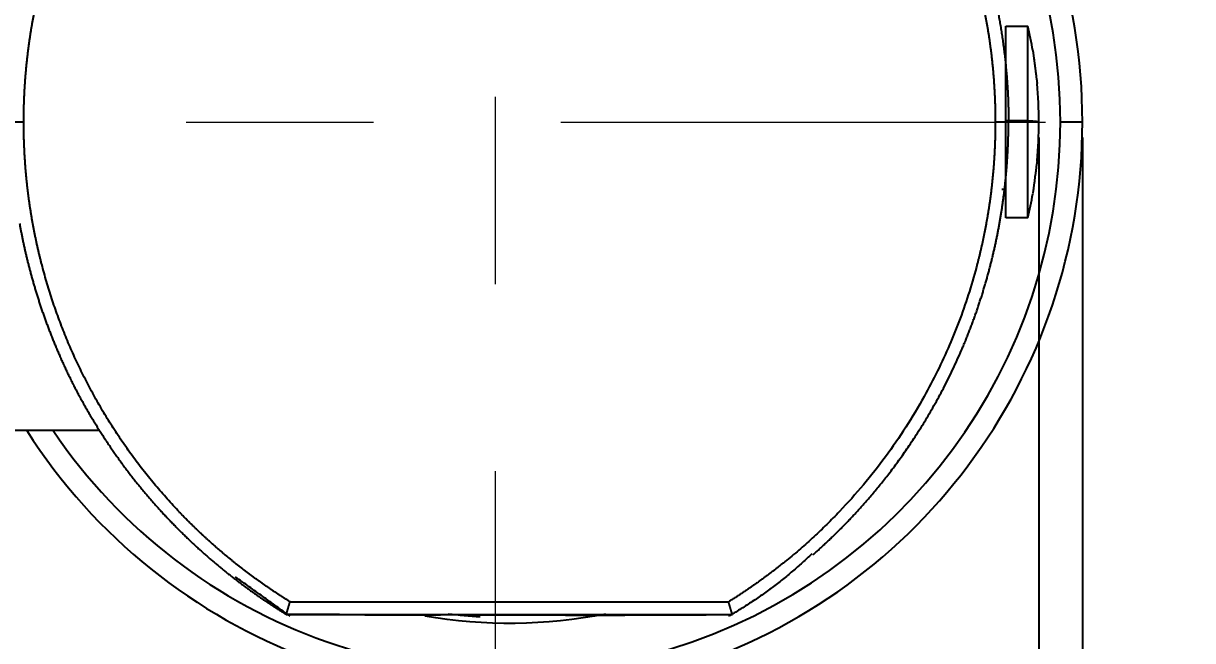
# Model space of a CAD drawing. Extents: x 10274 to 11115, y -16168 to -15573.
# Drawn here: x 10733.7 to 10786.7, y -15670.7 to -15642.7 of the extents above; entities that cross this region are included whole.
import ezdxf

# ---------------------------------------------------------------- set-up
doc = ezdxf.new("R2010")
doc.units = 0
doc.header["$MEASUREMENT"] = 0
doc.linetypes.add('CENTER', pattern=[47.5, 22, -8.5, 8.5, -8.5])
doc.linetypes.add('CENTER2', pattern=[28.575, 19.05, -3.175, 3.175, -3.175])
doc.layers.get('0').update_dxf_attribs({"linetype": 'CONTINUOUS'})
doc.layers.get('Defpoints').update_dxf_attribs({"linetype": 'CONTINUOUS'})
doc.layers.add('CENTER', color=1, linetype='CENTER2')
doc.layers.add('DIM_', color=3, linetype='CONTINUOUS', lineweight=9)
doc.styles.get("Standard").update_dxf_attribs({"font": 'arial.ttf'})
doc.dimstyles.new('STANDARD$0', dxfattribs={"dimtxt": 3.5, "dimasz": 2.5, "dimexe": 0.7, "dimexo": 0.7, "dimgap": 0.5, "dimtad": 3, "dimdec": 4, "dimdsep": 46, "dimtxsty": 'Standard', "dimcen": 0, "dimclrd": 2, "dimclre": 2, "dimclrt": 4, "dimadec": 0, "dimazin": 0, "dimtp": 0.2, "dimtm": 0.1, "dimtfac": 0.5, "dimtdec": 4, "dimtmove": 1, "dimatfit": 3, "dimfxl": 1, "dimtolj": 1, "dimarcsym": 0})

# ---------------------------------------------------------------- blocks, each defined once
blk = doc.blocks.new('*D11')
at = {"layer": 'Defpoints', "color": 0, "transparency": 16777216}
for p in [(10781.728, -15647.144), (10634.932, -15659.538), (10634.932, -15695.519)]:
    blk.add_point(p, dxfattribs=at)
at = {"layer": 'DIM_', "color": 3, "lineweight": -2, "transparency": 16777216}
for p, q in [((10781.728, -15647.844), (10781.728, -15696.219)), ((10634.932, -15660.238), (10634.932, -15696.219)), ((10639.932, -15695.519), (10691.296, -15695.519)), ((10776.728, -15695.519), (10708.708, -15695.519))]:
    blk.add_line(p, q, dxfattribs=at)
at = {"layer": 'DIM_', "color": 3, "transparency": 16777216}
for points in [[(10639.932, -15694.686), (10639.932, -15696.352), (10634.932, -15695.519)], [(10776.728, -15694.686), (10776.728, -15696.352), (10781.728, -15695.519)]]:
    blk.add_solid(points, dxfattribs=at)
at = {"layer": 'DIM_', "color": 4, "transparency": 16777216, "insert": (10700.002, -15695.519), "char_height": 5, "attachment_point": 5, "bg_fill": 3, "box_fill_scale": 1.25, "bg_fill_color": 256, "bg_fill_true_color": 13158600, "bg_fill_transparency": 0}
blk.add_mtext('\\A1;146.8', dxfattribs=at)
blk = doc.blocks.new('*D12')
at = {"layer": 'Defpoints', "color": 0, "transparency": 16777216}
for p in [(10662.98, -15647.144), (10779.752, -15647.144), (10662.98, -15683.559)]:
    blk.add_point(p, dxfattribs=at)
at = {"layer": 'DIM_', "color": 3, "lineweight": -2, "transparency": 16777216}
for p, q in [((10662.98, -15647.844), (10662.98, -15684.259)), ((10779.752, -15647.844), (10779.752, -15684.259)), ((10667.98, -15683.559), (10712.66, -15683.559)), ((10774.752, -15683.559), (10730.072, -15683.559))]:
    blk.add_line(p, q, dxfattribs=at)
at = {"layer": 'DIM_', "color": 3, "transparency": 16777216}
for points in [[(10667.98, -15682.726), (10667.98, -15684.392), (10662.98, -15683.559)], [(10774.752, -15682.726), (10774.752, -15684.392), (10779.752, -15683.559)]]:
    blk.add_solid(points, dxfattribs=at)
at = {"layer": 'DIM_', "color": 4, "transparency": 16777216, "insert": (10721.366, -15683.559), "char_height": 5, "attachment_point": 5, "bg_fill": 3, "box_fill_scale": 1.25, "bg_fill_color": 256, "bg_fill_true_color": 13158600, "bg_fill_transparency": 0}
blk.add_mtext('\\A1;116.8', dxfattribs=at)

msp = doc.modelspace()

# ---------------------------------------------------------------- linework, layer by layer
at = {"lineweight": -3, "extrusion": (1.22465e-16, -1, 0)}
for p, q in [((10778.252, -15642.794), (10779.252, -15642.794)), ((10779.474, -15643.894), (10779.475, -15643.894))]:
    msp.add_line(p, q, dxfattribs=at)
at = {"lineweight": -3}
msp.add_arc((10760.582, -15647.144), 19.17, 9.7299, 13.1156, dxfattribs=at)
msp.add_open_spline([(10779.474, -15643.894), (10779.474, -15643.893), (10779.475, -15643.897), (10779.477, -15643.911), (10779.478, -15643.916), (10779.479, -15643.927), (10779.48, -15643.93), (10779.481, -15643.938), (10779.481, -15643.943), (10779.484, -15643.966), (10779.488, -15643.988), (10779.492, -15644.021), (10779.493, -15644.028), (10779.495, -15644.043), (10779.496, -15644.05), (10779.499, -15644.073), (10779.501, -15644.09), (10779.508, -15644.141), (10779.513, -15644.178), (10779.52, -15644.229), (10779.521, -15644.239), (10779.524, -15644.26), (10779.528, -15644.292), (10779.536, -15644.347), (10779.542, -15644.393), (10779.546, -15644.428), (10779.548, -15644.439), (10779.551, -15644.463), (10779.553, -15644.475), (10779.56, -15644.535), (10779.567, -15644.583), (10779.576, -15644.657), (10779.58, -15644.681), (10779.585, -15644.718), (10779.586, -15644.73), (10779.589, -15644.754), (10779.591, -15644.766), (10779.599, -15644.826), (10779.605, -15644.873), (10779.612, -15644.93), (10779.614, -15644.942), (10779.617, -15644.964), (10779.618, -15644.975), (10779.622, -15645.008), (10779.625, -15645.029), (10779.633, -15645.091), (10779.638, -15645.129), (10779.645, -15645.182), (10779.647, -15645.199), (10779.651, -15645.231), (10779.655, -15645.261), (10779.659, -15645.287), (10779.662, -15645.311), (10779.663, -15645.322), (10779.667, -15645.351), (10779.669, -15645.366), (10779.67, -15645.382), (10779.671, -15645.386), (10779.672, -15645.392), (10779.672, -15645.393), (10779.672, -15645.394)], degree=3, knots=[0, 0, 0, 0, 0.0625, 0.0625, 0.09375, 0.09375, 0.109375, 0.109375, 0.125, 0.125, 0.1875, 0.1875, 0.203125, 0.203125, 0.21875, 0.21875, 0.25, 0.25, 0.3125, 0.3125, 0.328125, 0.328125, 0.34375, 0.375, 0.40625, 0.40625, 0.421875, 0.421875, 0.4375, 0.4375, 0.5, 0.5, 0.53125, 0.53125, 0.546875, 0.546875, 0.5625, 0.5625, 0.625, 0.625, 0.640625, 0.640625, 0.65625, 0.65625, 0.6875, 0.6875, 0.75, 0.75, 0.78125, 0.78125, 0.8125, 0.84375, 0.84375, 0.875, 0.875, 0.9375, 0.9375, 0.96875, 0.96875, 1, 1, 1, 1], dxfattribs=at)
at = {"layer": 'CENTER', "color": 1, "linetype": 'CENTER', "lineweight": 13}
for p, q in [((10755.078, -15615.494), (10755.078, -15678.794)), ((10615.551, -15647.144), (10786.728, -15647.144))]:
    msp.add_line(p, q, dxfattribs=at)

# ---------------------------------------------------------------- next in the draw order: dimensions: what is measured, and where the dimension line sits
at = {"layer": 'DIM_', "color": 3}
dim = msp.add_linear_dim(base=(10634.932, -15695.519), p1=(10781.728, -15647.144), p2=(10634.932, -15659.538), angle=180, dimstyle='STANDARD$0', override={"dimtxt": 5, "dimasz": 5, "dimtad": 0, "dimtih": 1, "dimdec": 1, "dimzin": 9, "dimclrd": 3, "dimclre": 3, "dimtdec": 1, "dimtofl": 0, "dimfxl": 1.25, "dimtfill": 1}, dxfattribs=at)
dim.commit()
dim.dimension.update_dxf_attribs({"geometry": '*D11', "text_midpoint": (10700.002, -15695.519), "dimtype": 160})

# ---------------------------------------------------------------- next in the draw order: linework, layer by layer
at = {"lineweight": -3, "extrusion": (1.22465e-16, -1, 0)}
msp.add_line((10781.728, -15647.144), (10780.728, -15647.144), dxfattribs=at)

# ---------------------------------------------------------------- next in the draw order: dimensions: what is measured, and where the dimension line sits
at = {"layer": 'DIM_', "color": 3}
dim = msp.add_linear_dim(base=(10662.98, -15683.559), p1=(10779.752, -15647.144), p2=(10662.98, -15647.144), angle=180, dimstyle='STANDARD$0', override={"dimtxt": 5, "dimasz": 5, "dimtad": 0, "dimtih": 1, "dimdec": 1, "dimzin": 9, "dimclrd": 3, "dimclre": 3, "dimtdec": 1, "dimtofl": 0, "dimfxl": 1.25, "dimtfill": 1}, dxfattribs=at)
dim.commit()
dim.dimension.update_dxf_attribs({"geometry": '*D12', "text_midpoint": (10721.366, -15683.559)})

# ---------------------------------------------------------------- next in the draw order: linework, layer by layer
at = {"lineweight": -3, "extrusion": (1.22465e-16, -1, 0)}
for p, q in [((10778.252, -15647.078), (10778.252, -15642.794)), ((10779.252, -15647.078), (10779.252, -15642.794)), ((10778.252, -15651.494), (10778.252, -15647.078)), ((10778.252, -15647.078), (10779.252, -15647.078)), ((10779.252, -15651.494), (10779.252, -15647.078)), ((10778.252, -15650.199), (10778.067, -15650.199)), ((10779.252, -15651.494), (10778.252, -15651.494)), ((10737.133, -15661.144), (10643.182, -15661.144)), ((10745.767, -15668.915), (10765.672, -15668.915))]:
    msp.add_line(p, q, dxfattribs=at)
at = {"lineweight": -3}
for centre, radius, start, end in [((10755.728, -15647.144), 26, 0, 147.42), ((10755.728, -15647.144), 25, 0, 145.9434), ((10760.582, -15647.144), 19.17, 0, 5.23), ((10755.728, -15647.144), 26, 212.58, 0), ((10755.728, -15647.144), 25, 214.0566, 0), ((10760.582, -15647.144), 19.17, 354.7511, 0), ((10760.582, -15647.144), 19.17, 346.8844, 350.2369)]:
    msp.add_arc(centre, radius, start, end, dxfattribs=at)
at = {"lineweight": -3, "extrusion": (0, 0, -1)}
for radius, start, end in [(22.75, 258.9441, 279.7453), (22.5, 273.4059, 277.1156)]:
    msp.add_arc((-10755.728, -15647.144), radius, start, end, dxfattribs=at)
msp.add_ellipse((10760.582, -15647.144), major_axis=(19.17, 0), ratio=0.015039, start_param=6.054274, end_param=6.283185, dxfattribs=at)
at = {"lineweight": -3}
for points, knots in [([(10765.819, -15624.793), (10765.844, -15624.808), (10765.894, -15624.839), (10765.969, -15624.886), (10766.044, -15624.933), (10766.12, -15624.98), (10766.196, -15625.029), (10766.272, -15625.077), (10766.348, -15625.126), (10766.425, -15625.176), (10766.502, -15625.226), (10766.579, -15625.277), (10766.657, -15625.328), (10766.734, -15625.38), (10766.812, -15625.432), (10766.891, -15625.485), (10766.969, -15625.539), (10767.048, -15625.593), (10767.127, -15625.647), (10767.206, -15625.702), (10767.285, -15625.758), (10767.365, -15625.814), (10767.445, -15625.871), (10767.525, -15625.928), (10767.605, -15625.987), (10767.685, -15626.045), (10767.766, -15626.104), (10767.846, -15626.164), (10767.927, -15626.225), (10768.008, -15626.286), (10768.089, -15626.348), (10768.171, -15626.41), (10768.253, -15626.473), (10768.334, -15626.537), (10768.416, -15626.601), (10768.498, -15626.666), (10768.58, -15626.732), (10768.663, -15626.798), (10768.745, -15626.865), (10768.828, -15626.933), (10768.911, -15627.001), (10768.994, -15627.071), (10769.077, -15627.14), (10769.16, -15627.211), (10769.243, -15627.282), (10769.326, -15627.354), (10769.41, -15627.426), (10769.493, -15627.499), (10769.576, -15627.573), (10769.66, -15627.648), (10769.744, -15627.723), (10769.827, -15627.799), (10769.911, -15627.876), (10769.995, -15627.953), (10770.079, -15628.031), (10770.162, -15628.11), (10770.246, -15628.189), (10770.33, -15628.269), (10770.414, -15628.35), (10770.497, -15628.432), (10770.581, -15628.514), (10770.665, -15628.597), (10770.748, -15628.68), (10770.832, -15628.764), (10770.915, -15628.849), (10770.999, -15628.935), (10771.082, -15629.021), (10771.211, -15629.156), (10771.386, -15629.342), (10771.604, -15629.579), (10771.818, -15629.819), (10772.03, -15630.061), (10772.238, -15630.306), (10772.443, -15630.553), (10772.645, -15630.802), (10772.844, -15631.054), (10773.04, -15631.308), (10773.232, -15631.565), (10773.422, -15631.824), (10773.608, -15632.085), (10773.792, -15632.35), (10773.972, -15632.616), (10774.149, -15632.885), (10774.323, -15633.157), (10774.494, -15633.431), (10774.662, -15633.708), (10774.826, -15633.987), (10774.987, -15634.267), (10775.093, -15634.457), (10775.146, -15634.553), (10775.148, -15634.557), (10775.15, -15634.561), (10775.153, -15634.566), (10775.156, -15634.571), (10775.16, -15634.578), (10775.164, -15634.586), (10775.168, -15634.594), (10775.173, -15634.603), (10775.179, -15634.614), (10775.185, -15634.625), (10775.191, -15634.637), (10775.198, -15634.649), (10775.206, -15634.663), (10775.214, -15634.678), (10775.222, -15634.693), (10775.231, -15634.709), (10775.24, -15634.727), (10775.25, -15634.745), (10775.26, -15634.764), (10775.271, -15634.784), (10775.282, -15634.804), (10775.294, -15634.826), (10775.306, -15634.848), (10775.318, -15634.872), (10775.331, -15634.896), (10775.344, -15634.921), (10775.358, -15634.947), (10775.372, -15634.974), (10775.387, -15635.002), (10775.402, -15635.031), (10775.417, -15635.061), (10775.433, -15635.091), (10775.45, -15635.123), (10775.466, -15635.155), (10775.483, -15635.188), (10775.501, -15635.222), (10775.519, -15635.257), (10775.537, -15635.293), (10775.556, -15635.33), (10775.575, -15635.368), (10775.595, -15635.407), (10775.614, -15635.447), (10775.635, -15635.487), (10775.655, -15635.529), (10775.676, -15635.571), (10775.698, -15635.614), (10775.719, -15635.658), (10775.741, -15635.704), (10775.764, -15635.75), (10775.786, -15635.797), (10775.809, -15635.845), (10775.833, -15635.894), (10775.856, -15635.943), (10775.88, -15635.994), (10775.905, -15636.046), (10775.929, -15636.098), (10775.954, -15636.152), (10775.979, -15636.206), (10776.005, -15636.262), (10776.031, -15636.318), (10776.057, -15636.376), (10776.083, -15636.434), (10776.109, -15636.493), (10776.136, -15636.553), (10776.163, -15636.615), (10776.19, -15636.677), (10776.218, -15636.74), (10776.246, -15636.804), (10776.273, -15636.869), (10776.302, -15636.935), (10776.33, -15637.002), (10776.358, -15637.07), (10776.387, -15637.139), (10776.416, -15637.209), (10776.445, -15637.28), (10776.474, -15637.352), (10776.503, -15637.425), (10776.533, -15637.499), (10776.562, -15637.574), (10776.592, -15637.65), (10776.622, -15637.727), (10776.652, -15637.805), (10776.682, -15637.883), (10776.712, -15637.963), (10776.742, -15638.044), (10776.773, -15638.126), (10776.803, -15638.209), (10776.833, -15638.293), (10776.864, -15638.378), (10776.894, -15638.465), (10776.925, -15638.552), (10776.955, -15638.64), (10776.985, -15638.729), (10777.016, -15638.819), (10777.046, -15638.91), (10777.077, -15639.003), (10777.107, -15639.096), (10777.137, -15639.19), (10777.168, -15639.286), (10777.198, -15639.382), (10777.228, -15639.48), (10777.258, -15639.578), (10777.288, -15639.678), (10777.318, -15639.779), (10777.347, -15639.88), (10777.377, -15639.983), (10777.406, -15640.087), (10777.435, -15640.192), (10777.464, -15640.298), (10777.493, -15640.405), (10777.521, -15640.513), (10777.55, -15640.622), (10777.578, -15640.733), (10777.606, -15640.844), (10777.633, -15640.957), (10777.661, -15641.07), (10777.688, -15641.185), (10777.714, -15641.3), (10777.741, -15641.417), (10777.767, -15641.535), (10777.793, -15641.654), (10777.818, -15641.774), (10777.843, -15641.895), (10777.868, -15642.017), (10777.892, -15642.14), (10777.916, -15642.265), (10777.939, -15642.39), (10777.962, -15642.517), (10777.985, -15642.644), (10778.007, -15642.773), (10778.029, -15642.903), (10778.05, -15643.034), (10778.07, -15643.166), (10778.091, -15643.299), (10778.11, -15643.433), (10778.129, -15643.569), (10778.147, -15643.705), (10778.165, -15643.842), (10778.182, -15643.981), (10778.199, -15644.121), (10778.215, -15644.262), (10778.23, -15644.404), (10778.245, -15644.546), (10778.259, -15644.691), (10778.272, -15644.836), (10778.284, -15644.982), (10778.296, -15645.129), (10778.307, -15645.278), (10778.317, -15645.427), (10778.327, -15645.578), (10778.335, -15645.73), (10778.343, -15645.883), (10778.35, -15646.036), (10778.356, -15646.191), (10778.361, -15646.348), (10778.366, -15646.505), (10778.369, -15646.663), (10778.371, -15646.822), (10778.373, -15646.983), (10778.373, -15647.09), (10778.373, -15647.144)], [0, 0, 0, 0, 0.00328, 0.006579, 0.009897, 0.013234, 0.01659, 0.019964, 0.023358, 0.026771, 0.030202, 0.033652, 0.037121, 0.040609, 0.044115, 0.047641, 0.051185, 0.054747, 0.058329, 0.061928, 0.065547, 0.069185, 0.072841, 0.076516, 0.08021, 0.083924, 0.087656, 0.091408, 0.095179, 0.09897, 0.10278, 0.10661, 0.110459, 0.114328, 0.118217, 0.122127, 0.126056, 0.130005, 0.133974, 0.137963, 0.141972, 0.146, 0.150047, 0.154115, 0.158201, 0.162307, 0.166432, 0.170576, 0.174739, 0.178921, 0.183121, 0.18734, 0.191577, 0.195833, 0.200107, 0.204398, 0.208708, 0.213034, 0.217378, 0.22174, 0.226117, 0.230512, 0.234923, 0.23935, 0.243793, 0.248252, 0.252726, 0.257217, 0.269251, 0.281271, 0.293278, 0.305275, 0.317264, 0.329247, 0.341225, 0.353202, 0.365179, 0.377158, 0.389142, 0.401133, 0.413135, 0.425149, 0.437179, 0.449225, 0.461286, 0.473358, 0.48544, 0.497529, 0.509622, 0.509721, 0.509858, 0.510032, 0.510243, 0.510491, 0.510776, 0.511098, 0.511457, 0.511853, 0.512287, 0.512757, 0.513265, 0.513809, 0.514391, 0.51501, 0.515665, 0.516358, 0.517088, 0.517855, 0.518659, 0.5195, 0.520379, 0.521294, 0.522246, 0.523236, 0.524262, 0.525325, 0.526426, 0.527564, 0.528738, 0.52995, 0.531198, 0.532484, 0.533807, 0.535166, 0.536563, 0.537996, 0.539467, 0.540974, 0.542518, 0.5441, 0.545718, 0.547373, 0.549064, 0.550793, 0.552558, 0.55436, 0.556199, 0.558075, 0.559987, 0.561936, 0.563921, 0.565943, 0.568001, 0.570096, 0.572228, 0.574396, 0.576601, 0.578842, 0.58112, 0.583434, 0.585785, 0.588172, 0.590596, 0.593056, 0.595552, 0.598085, 0.600655, 0.603261, 0.605903, 0.608582, 0.611298, 0.614049, 0.616838, 0.619662, 0.622524, 0.625421, 0.628356, 0.631326, 0.634333, 0.637377, 0.640457, 0.643574, 0.646727, 0.649916, 0.653142, 0.656404, 0.659703, 0.663038, 0.66641, 0.669818, 0.673263, 0.676744, 0.680261, 0.683815, 0.687405, 0.691032, 0.694695, 0.698395, 0.702131, 0.705904, 0.709713, 0.713558, 0.71744, 0.721359, 0.725314, 0.729306, 0.733334, 0.737399, 0.7415, 0.745638, 0.749812, 0.754023, 0.758271, 0.762555, 0.766876, 0.771233, 0.775628, 0.780059, 0.784527, 0.789031, 0.793573, 0.798152, 0.802767, 0.807419, 0.812109, 0.816835, 0.821599, 0.826399, 0.831237, 0.836112, 0.841024, 0.845974, 0.850961, 0.855986, 0.861048, 0.866147, 0.871285, 0.87646, 0.881672, 0.886923, 0.892211, 0.897537, 0.902902, 0.908304, 0.913745, 0.919224, 0.924741, 0.930297, 0.935892, 0.941525, 0.947196, 0.952907, 0.958656, 0.964444, 0.970272, 0.976139, 0.982045, 0.98799, 0.993975, 1, 1, 1, 1]), ([(10733.681, -15647.144), (10733.681, -15647.118), (10733.681, -15647.066), (10733.682, -15646.988), (10733.682, -15646.911), (10733.683, -15646.833), (10733.684, -15646.755), (10733.686, -15646.678), (10733.687, -15646.6), (10733.689, -15646.523), (10733.691, -15646.446), (10733.693, -15646.368), (10733.696, -15646.291), (10733.698, -15646.214), (10733.701, -15646.137), (10733.705, -15646.059), (10733.708, -15645.982), (10733.711, -15645.905), (10733.715, -15645.828), (10733.719, -15645.751), (10733.724, -15645.674), (10733.728, -15645.597), (10733.733, -15645.52), (10733.738, -15645.444), (10733.743, -15645.367), (10733.748, -15645.29), (10733.754, -15645.213), (10733.76, -15645.137), (10733.766, -15645.06), (10733.772, -15644.983), (10733.778, -15644.907), (10733.785, -15644.83), (10733.792, -15644.754), (10733.799, -15644.677), (10733.807, -15644.601), (10733.814, -15644.525), (10733.822, -15644.449), (10733.83, -15644.372), (10733.839, -15644.296), (10733.847, -15644.22), (10733.856, -15644.144), (10733.865, -15644.068), (10733.874, -15643.992), (10733.883, -15643.916), (10733.893, -15643.84), (10733.903, -15643.764), (10733.913, -15643.688), (10733.923, -15643.612), (10733.934, -15643.536), (10733.945, -15643.461), (10733.956, -15643.385), (10733.967, -15643.309), (10733.978, -15643.234), (10733.99, -15643.158), (10734.002, -15643.083), (10734.014, -15643.007), (10734.026, -15642.932), (10734.039, -15642.856), (10734.052, -15642.781), (10734.065, -15642.706), (10734.078, -15642.63), (10734.091, -15642.555), (10734.105, -15642.48), (10734.119, -15642.405), (10734.133, -15642.33), (10734.147, -15642.255), (10734.162, -15642.18), (10734.177, -15642.105), (10734.192, -15642.03), (10734.207, -15641.955), (10734.222, -15641.88), (10734.238, -15641.805), (10734.254, -15641.73), (10734.27, -15641.656), (10734.287, -15641.581), (10734.303, -15641.506), (10734.32, -15641.432), (10734.337, -15641.357), (10734.354, -15641.283), (10734.372, -15641.208), (10734.39, -15641.134), (10734.408, -15641.059), (10734.426, -15640.985), (10734.444, -15640.911), (10734.463, -15640.836), (10734.482, -15640.762), (10734.562, -15640.45), (10734.712, -15639.903), (10734.953, -15639.127), (10735.218, -15638.359), (10735.508, -15637.6), (10735.821, -15636.849), (10736.159, -15636.108), (10736.52, -15635.377), (10736.905, -15634.658), (10737.312, -15633.951), (10737.741, -15633.259), (10738.191, -15632.582), (10738.662, -15631.92), (10739.153, -15631.275), (10739.663, -15630.647), (10740.194, -15630.035), (10740.597, -15629.599), (10740.859, -15629.326), (10740.972, -15629.21), (10741.085, -15629.095), (10741.199, -15628.981), (10741.314, -15628.867), (10741.43, -15628.754), (10741.546, -15628.642), (10741.663, -15628.531), (10741.78, -15628.42), (10741.899, -15628.31), (10742.018, -15628.201), (10742.137, -15628.093), (10742.258, -15627.985), (10742.379, -15627.879), (10742.501, -15627.773), (10742.623, -15627.667), (10742.746, -15627.563), (10742.87, -15627.459), (10742.994, -15627.356), (10743.119, -15627.254), (10743.245, -15627.153), (10743.372, -15627.052), (10743.499, -15626.952), (10743.627, -15626.853), (10743.756, -15626.755), (10743.885, -15626.657), (10744.015, -15626.561), (10744.145, -15626.465), (10744.277, -15626.369), (10744.409, -15626.275), (10744.542, -15626.181), (10744.675, -15626.088), (10744.809, -15625.996), (10744.944, -15625.905), (10745.079, -15625.814), (10745.215, -15625.724), (10745.352, -15625.635), (10745.49, -15625.547), (10745.628, -15625.459), (10745.72, -15625.401), (10745.767, -15625.373)], [0, 0, 0, 0, 0.002988, 0.005974, 0.008959, 0.011943, 0.014925, 0.017905, 0.020884, 0.023861, 0.026837, 0.029812, 0.032785, 0.035757, 0.038728, 0.041697, 0.044666, 0.047633, 0.050598, 0.053563, 0.056526, 0.059488, 0.06245, 0.06541, 0.068369, 0.071327, 0.074284, 0.07724, 0.080195, 0.083149, 0.086102, 0.089054, 0.092006, 0.094957, 0.097907, 0.100856, 0.103804, 0.106752, 0.109699, 0.112645, 0.115591, 0.118536, 0.12148, 0.124424, 0.127368, 0.130311, 0.133253, 0.136195, 0.139137, 0.142078, 0.145019, 0.147959, 0.150899, 0.153839, 0.156778, 0.159718, 0.162657, 0.165595, 0.168534, 0.171473, 0.174411, 0.177349, 0.180288, 0.183226, 0.186164, 0.189102, 0.192041, 0.194979, 0.197917, 0.200856, 0.203795, 0.206734, 0.209673, 0.212612, 0.215552, 0.218491, 0.221432, 0.224372, 0.227313, 0.230254, 0.233196, 0.236138, 0.23908, 0.242023, 0.244967, 0.247911, 0.250855, 0.282114, 0.313336, 0.344554, 0.375797, 0.407096, 0.438393, 0.469719, 0.501106, 0.532477, 0.563774, 0.595031, 0.626277, 0.657419, 0.688533, 0.719652, 0.750806, 0.75703, 0.763252, 0.769471, 0.775688, 0.781902, 0.788115, 0.794326, 0.800535, 0.806744, 0.812951, 0.819158, 0.825364, 0.83157, 0.837777, 0.843983, 0.850191, 0.856399, 0.862608, 0.868819, 0.875031, 0.881245, 0.887461, 0.89368, 0.899901, 0.906125, 0.912352, 0.918583, 0.924817, 0.931055, 0.937297, 0.943544, 0.949795, 0.956051, 0.962312, 0.968579, 0.974851, 0.981129, 0.987413, 0.993703, 1, 1, 1, 1]), ([(10765.672, -15625.372), (10765.695, -15625.387), (10765.742, -15625.417), (10765.813, -15625.461), (10765.883, -15625.506), (10765.952, -15625.551), (10766.022, -15625.596), (10766.092, -15625.641), (10766.161, -15625.687), (10766.23, -15625.732), (10766.298, -15625.778), (10766.367, -15625.823), (10766.435, -15625.869), (10766.503, -15625.915), (10766.57, -15625.961), (10766.638, -15626.007), (10766.705, -15626.054), (10766.772, -15626.1), (10766.839, -15626.147), (10766.905, -15626.194), (10766.972, -15626.24), (10767.038, -15626.287), (10767.103, -15626.334), (10767.169, -15626.382), (10767.234, -15626.429), (10767.299, -15626.477), (10767.364, -15626.524), (10767.429, -15626.572), (10767.493, -15626.62), (10767.557, -15626.668), (10767.621, -15626.716), (10767.685, -15626.764), (10767.748, -15626.813), (10767.811, -15626.861), (10767.874, -15626.91), (10767.937, -15626.959), (10767.999, -15627.008), (10768.061, -15627.057), (10768.123, -15627.106), (10768.185, -15627.156), (10768.246, -15627.205), (10768.428, -15627.352), (10768.726, -15627.6), (10769.136, -15627.956), (10769.539, -15628.32), (10769.935, -15628.694), (10770.324, -15629.077), (10770.83, -15629.597), (10771.441, -15630.265), (10772.136, -15631.094), (10772.796, -15631.951), (10773.418, -15632.836), (10774.004, -15633.748), (10774.643, -15634.843), (10775.307, -15636.13), (10775.959, -15637.62), (10776.515, -15639.148), (10776.835, -15640.24), (10776.996, -15640.871), (10777.035, -15641.029), (10777.074, -15641.188), (10777.111, -15641.346), (10777.147, -15641.505), (10777.183, -15641.663), (10777.217, -15641.822), (10777.25, -15641.981), (10777.282, -15642.14), (10777.313, -15642.299), (10777.344, -15642.459), (10777.373, -15642.618), (10777.401, -15642.778), (10777.428, -15642.938), (10777.454, -15643.098), (10777.479, -15643.258), (10777.503, -15643.418), (10777.526, -15643.578), (10777.548, -15643.739), (10777.569, -15643.899), (10777.589, -15644.06), (10777.608, -15644.221), (10777.626, -15644.382), (10777.643, -15644.544), (10777.658, -15644.705), (10777.673, -15644.867), (10777.687, -15645.028), (10777.7, -15645.19), (10777.712, -15645.352), (10777.722, -15645.514), (10777.732, -15645.677), (10777.741, -15645.839), (10777.748, -15646.002), (10777.755, -15646.164), (10777.761, -15646.327), (10777.765, -15646.49), (10777.769, -15646.653), (10777.771, -15646.817), (10777.773, -15646.98), (10777.773, -15647.089), (10777.773, -15647.144)], [0, 0, 0, 0, 0.003209, 0.006413, 0.009612, 0.012806, 0.015995, 0.019178, 0.022357, 0.025531, 0.028699, 0.031863, 0.035022, 0.038176, 0.041325, 0.044469, 0.047609, 0.050744, 0.053874, 0.056999, 0.06012, 0.063235, 0.066347, 0.069453, 0.072556, 0.075653, 0.078746, 0.081835, 0.084919, 0.087999, 0.091074, 0.094145, 0.097211, 0.100274, 0.103332, 0.106386, 0.109435, 0.11248, 0.115522, 0.118559, 0.121592, 0.124621, 0.145477, 0.166349, 0.187245, 0.208176, 0.229151, 0.250178, 0.291897, 0.333486, 0.37502, 0.416574, 0.458222, 0.50004, 0.562746, 0.625161, 0.687539, 0.750133, 0.7564, 0.762662, 0.76892, 0.775175, 0.781426, 0.787674, 0.793919, 0.800162, 0.806401, 0.812639, 0.818875, 0.825109, 0.831341, 0.837573, 0.843803, 0.850033, 0.856263, 0.862492, 0.868721, 0.874951, 0.881181, 0.887412, 0.893644, 0.899877, 0.906112, 0.912349, 0.918588, 0.92483, 0.931074, 0.93732, 0.94357, 0.949823, 0.95608, 0.962341, 0.968606, 0.974875, 0.981149, 0.987427, 0.993711, 1, 1, 1, 1]), ([(10733.681, -15647.144), (10733.61, -15647.144), (10733.457, -15647.144), (10733.242, -15647.144), (10733.137, -15647.144), (10733.106, -15647.144), (10733.1, -15647.144)], [0, 0, 0, 0, 0.302913, 0.605825, 0.908738, 1, 1, 1, 1]), ([(10745.767, -15668.915), (10745.745, -15668.901), (10745.701, -15668.874), (10745.636, -15668.833), (10745.571, -15668.792), (10745.506, -15668.751), (10745.441, -15668.709), (10745.376, -15668.668), (10745.312, -15668.626), (10745.248, -15668.584), (10745.183, -15668.542), (10745.119, -15668.5), (10745.055, -15668.457), (10744.992, -15668.415), (10744.928, -15668.372), (10744.865, -15668.329), (10744.801, -15668.286), (10744.738, -15668.242), (10744.675, -15668.199), (10744.612, -15668.155), (10744.55, -15668.112), (10744.487, -15668.068), (10744.425, -15668.023), (10744.362, -15667.979), (10744.3, -15667.935), (10744.238, -15667.89), (10744.177, -15667.845), (10744.115, -15667.8), (10744.053, -15667.755), (10743.992, -15667.71), (10743.931, -15667.664), (10743.87, -15667.618), (10743.809, -15667.573), (10743.748, -15667.527), (10743.688, -15667.48), (10743.627, -15667.434), (10743.567, -15667.388), (10743.507, -15667.341), (10743.447, -15667.294), (10743.387, -15667.247), (10743.327, -15667.2), (10743.268, -15667.152), (10743.208, -15667.105), (10743.149, -15667.057), (10743.09, -15667.009), (10743.031, -15666.961), (10742.973, -15666.913), (10742.914, -15666.865), (10742.856, -15666.816), (10742.797, -15666.767), (10742.739, -15666.718), (10742.681, -15666.669), (10742.623, -15666.62), (10742.566, -15666.571), (10742.508, -15666.521), (10742.451, -15666.471), (10742.393, -15666.421), (10742.336, -15666.371), (10742.279, -15666.321), (10742.223, -15666.27), (10742.166, -15666.22), (10742.109, -15666.169), (10742.053, -15666.118), (10741.997, -15666.067), (10741.941, -15666.016), (10741.885, -15665.964), (10741.829, -15665.913), (10741.774, -15665.861), (10741.718, -15665.809), (10741.663, -15665.757), (10741.608, -15665.704), (10741.553, -15665.652), (10741.498, -15665.599), (10741.443, -15665.546), (10741.389, -15665.493), (10741.335, -15665.44), (10741.28, -15665.387), (10741.226, -15665.333), (10741.172, -15665.28), (10741.119, -15665.226), (10741.065, -15665.172), (10741.012, -15665.118), (10740.958, -15665.063), (10740.905, -15665.009), (10740.852, -15664.954), (10740.799, -15664.899), (10740.578, -15664.667), (10740.194, -15664.252), (10739.664, -15663.641), (10739.153, -15663.012), (10738.662, -15662.367), (10738.191, -15661.706), (10737.741, -15661.028), (10737.312, -15660.336), (10736.905, -15659.629), (10736.521, -15658.91), (10736.159, -15658.18), (10735.821, -15657.439), (10735.508, -15656.688), (10735.218, -15655.928), (10734.953, -15655.16), (10734.713, -15654.384), (10734.554, -15653.809), (10734.46, -15653.442), (10734.421, -15653.284), (10734.383, -15653.126), (10734.346, -15652.968), (10734.309, -15652.809), (10734.274, -15652.651), (10734.24, -15652.492), (10734.207, -15652.333), (10734.175, -15652.174), (10734.144, -15652.014), (10734.113, -15651.855), (10734.084, -15651.695), (10734.056, -15651.535), (10734.029, -15651.375), (10734.003, -15651.214), (10733.978, -15651.054), (10733.954, -15650.893), (10733.931, -15650.732), (10733.909, -15650.571), (10733.888, -15650.41), (10733.868, -15650.248), (10733.849, -15650.087), (10733.831, -15649.925), (10733.814, -15649.763), (10733.798, -15649.6), (10733.783, -15649.438), (10733.769, -15649.275), (10733.757, -15649.112), (10733.745, -15648.949), (10733.734, -15648.786), (10733.724, -15648.623), (10733.715, -15648.459), (10733.707, -15648.295), (10733.701, -15648.131), (10733.695, -15647.967), (10733.69, -15647.803), (10733.686, -15647.638), (10733.683, -15647.474), (10733.682, -15647.309), (10733.681, -15647.199), (10733.681, -15647.144)], [0, 0, 0, 0, 0.002964, 0.005926, 0.008887, 0.011846, 0.014804, 0.017761, 0.020716, 0.02367, 0.026623, 0.029574, 0.032524, 0.035473, 0.038421, 0.041367, 0.044313, 0.047257, 0.0502, 0.053142, 0.056083, 0.059023, 0.061963, 0.064901, 0.067838, 0.070774, 0.073709, 0.076644, 0.079578, 0.08251, 0.085442, 0.088374, 0.091304, 0.094234, 0.097163, 0.100092, 0.10302, 0.105947, 0.108874, 0.1118, 0.114726, 0.117651, 0.120575, 0.1235, 0.126424, 0.129347, 0.13227, 0.135193, 0.138115, 0.141037, 0.143959, 0.146881, 0.149802, 0.152723, 0.155645, 0.158566, 0.161486, 0.164407, 0.167328, 0.170249, 0.173169, 0.17609, 0.179011, 0.181932, 0.184853, 0.187774, 0.190695, 0.193617, 0.196538, 0.19946, 0.202382, 0.205305, 0.208228, 0.211151, 0.214074, 0.216998, 0.219922, 0.222847, 0.225772, 0.228698, 0.231624, 0.234551, 0.237479, 0.240407, 0.243335, 0.246265, 0.249195, 0.280337, 0.311452, 0.34257, 0.373723, 0.404959, 0.436212, 0.467513, 0.498895, 0.530271, 0.561594, 0.592894, 0.624203, 0.655437, 0.686651, 0.717876, 0.749145, 0.755401, 0.761654, 0.767906, 0.774156, 0.780403, 0.78665, 0.792895, 0.79914, 0.805384, 0.811627, 0.817871, 0.824114, 0.830358, 0.836603, 0.842848, 0.849095, 0.855343, 0.861592, 0.867844, 0.874097, 0.880353, 0.886612, 0.892873, 0.899138, 0.905406, 0.911678, 0.917953, 0.924233, 0.930517, 0.936805, 0.943099, 0.949398, 0.955702, 0.962011, 0.968327, 0.974648, 0.980976, 0.98731, 0.993652, 1, 1, 1, 1]), ([(10777.773, -15647.144), (10777.773, -15647.169), (10777.773, -15647.221), (10777.773, -15647.298), (10777.772, -15647.374), (10777.772, -15647.451), (10777.771, -15647.528), (10777.769, -15647.605), (10777.768, -15647.682), (10777.766, -15647.759), (10777.764, -15647.835), (10777.762, -15647.912), (10777.76, -15647.989), (10777.757, -15648.065), (10777.754, -15648.142), (10777.751, -15648.219), (10777.748, -15648.295), (10777.744, -15648.372), (10777.741, -15648.448), (10777.737, -15648.525), (10777.732, -15648.601), (10777.728, -15648.677), (10777.723, -15648.754), (10777.719, -15648.83), (10777.713, -15648.906), (10777.708, -15648.983), (10777.703, -15649.059), (10777.697, -15649.135), (10777.691, -15649.211), (10777.685, -15649.287), (10777.678, -15649.363), (10777.671, -15649.439), (10777.665, -15649.516), (10777.657, -15649.592), (10777.65, -15649.667), (10777.642, -15649.743), (10777.635, -15649.819), (10777.627, -15649.895), (10777.618, -15649.971), (10777.61, -15650.047), (10777.601, -15650.123), (10777.592, -15650.198), (10777.583, -15650.274), (10777.574, -15650.35), (10777.564, -15650.425), (10777.554, -15650.501), (10777.544, -15650.577), (10777.534, -15650.652), (10777.523, -15650.728), (10777.513, -15650.803), (10777.502, -15650.879), (10777.49, -15650.954), (10777.479, -15651.029), (10777.467, -15651.105), (10777.455, -15651.18), (10777.443, -15651.255), (10777.431, -15651.331), (10777.418, -15651.406), (10777.406, -15651.481), (10777.393, -15651.556), (10777.379, -15651.631), (10777.366, -15651.707), (10777.352, -15651.782), (10777.338, -15651.857), (10777.324, -15651.932), (10777.31, -15652.007), (10777.295, -15652.082), (10777.28, -15652.156), (10777.265, -15652.231), (10777.25, -15652.306), (10777.234, -15652.381), (10777.219, -15652.456), (10777.203, -15652.531), (10777.187, -15652.605), (10777.17, -15652.68), (10777.153, -15652.755), (10777.137, -15652.829), (10777.12, -15652.904), (10777.102, -15652.978), (10777.085, -15653.053), (10777.067, -15653.127), (10777.049, -15653.202), (10777.031, -15653.276), (10777.012, -15653.351), (10776.994, -15653.425), (10776.975, -15653.499), (10776.854, -15653.97), (10776.608, -15654.828), (10776.187, -15656.059), (10775.704, -15657.265), (10775.16, -15658.447), (10774.504, -15659.698), (10773.724, -15661.003), (10772.804, -15662.342), (10771.8, -15663.618), (10770.895, -15664.629), (10770.132, -15665.404), (10769.541, -15665.968), (10768.934, -15666.512), (10768.478, -15666.895), (10768.185, -15667.132), (10768.061, -15667.23), (10767.937, -15667.328), (10767.811, -15667.426), (10767.685, -15667.523), (10767.557, -15667.619), (10767.429, -15667.715), (10767.299, -15667.811), (10767.169, -15667.906), (10767.038, -15668), (10766.906, -15668.094), (10766.772, -15668.187), (10766.638, -15668.28), (10766.503, -15668.372), (10766.367, -15668.464), (10766.23, -15668.555), (10766.092, -15668.646), (10765.952, -15668.736), (10765.813, -15668.826), (10765.719, -15668.885), (10765.672, -15668.915)], [0, 0, 0, 0, 0.00296, 0.005919, 0.008876, 0.011833, 0.014788, 0.017742, 0.020695, 0.023647, 0.026598, 0.029548, 0.032498, 0.035446, 0.038393, 0.041339, 0.044285, 0.047229, 0.050173, 0.053116, 0.056058, 0.059, 0.06194, 0.064881, 0.06782, 0.070759, 0.073697, 0.076635, 0.079572, 0.082508, 0.085444, 0.08838, 0.091315, 0.094249, 0.097184, 0.100118, 0.103051, 0.105984, 0.108917, 0.11185, 0.114782, 0.117715, 0.120647, 0.123578, 0.12651, 0.129442, 0.132373, 0.135305, 0.138236, 0.141168, 0.144099, 0.147031, 0.149962, 0.152894, 0.155826, 0.158758, 0.16169, 0.164622, 0.167555, 0.170488, 0.173421, 0.176355, 0.179288, 0.182222, 0.185157, 0.188092, 0.191027, 0.193963, 0.1969, 0.199837, 0.202774, 0.205712, 0.208651, 0.21159, 0.21453, 0.217471, 0.220412, 0.223354, 0.226297, 0.22924, 0.232185, 0.23513, 0.238076, 0.241023, 0.243971, 0.24692, 0.24987, 0.299965, 0.349894, 0.399786, 0.449772, 0.49998, 0.562622, 0.624975, 0.68729, 0.749822, 0.781331, 0.812738, 0.844077, 0.875378, 0.881439, 0.887515, 0.893609, 0.89972, 0.905848, 0.911994, 0.918157, 0.924338, 0.930538, 0.936756, 0.942992, 0.949248, 0.955523, 0.961817, 0.96813, 0.974464, 0.980817, 0.987191, 0.993585, 1, 1, 1, 1]), ([(10769.498, -15666.784), (10769.543, -15666.744), (10769.637, -15666.66), (10769.781, -15666.531), (10769.93, -15666.395), (10770.081, -15666.255), (10770.233, -15666.112), (10770.386, -15665.965), (10770.54, -15665.814), (10770.696, -15665.66), (10770.853, -15665.502), (10771.011, -15665.34), (10771.17, -15665.175), (10771.33, -15665.005), (10771.49, -15664.831), (10771.652, -15664.654), (10771.814, -15664.472), (10771.976, -15664.286), (10772.209, -15664.015), (10772.518, -15663.643), (10772.905, -15663.156), (10773.307, -15662.624), (10773.721, -15662.044), (10774.144, -15661.415), (10774.572, -15660.735), (10775.002, -15660.003), (10775.428, -15659.218), (10775.847, -15658.377), (10776.141, -15657.727), (10776.326, -15657.293), (10776.409, -15657.094), (10776.489, -15656.896), (10776.568, -15656.698), (10776.644, -15656.501), (10776.719, -15656.304), (10776.791, -15656.108), (10776.862, -15655.912), (10776.93, -15655.717), (10776.997, -15655.522), (10777.062, -15655.328), (10777.124, -15655.135), (10777.186, -15654.942), (10777.245, -15654.749), (10777.302, -15654.558), (10777.358, -15654.367), (10777.412, -15654.177), (10777.464, -15653.987), (10777.514, -15653.798), (10777.563, -15653.61), (10777.61, -15653.423), (10777.655, -15653.236), (10777.699, -15653.05), (10777.741, -15652.865), (10777.781, -15652.681), (10777.82, -15652.498), (10777.858, -15652.316), (10777.894, -15652.134), (10777.928, -15651.953), (10777.961, -15651.773), (10777.992, -15651.594), (10778.022, -15651.416), (10778.051, -15651.239), (10778.078, -15651.063), (10778.104, -15650.888), (10778.129, -15650.714), (10778.152, -15650.541), (10778.174, -15650.368), (10778.195, -15650.197), (10778.214, -15650.027), (10778.232, -15649.858), (10778.249, -15649.689), (10778.265, -15649.522), (10778.28, -15649.356), (10778.293, -15649.191), (10778.305, -15649.027), (10778.317, -15648.864), (10778.327, -15648.702), (10778.336, -15648.541), (10778.344, -15648.382), (10778.351, -15648.223), (10778.357, -15648.066), (10778.362, -15647.909), (10778.366, -15647.754), (10778.369, -15647.6), (10778.372, -15647.447), (10778.373, -15647.295), (10778.373, -15647.194), (10778.373, -15647.144)], [0, 0, 0, 0, 0.008114, 0.017045, 0.026133, 0.035377, 0.044777, 0.054334, 0.064046, 0.073915, 0.08394, 0.094122, 0.104459, 0.114953, 0.125603, 0.136409, 0.147372, 0.15849, 0.169765, 0.195712, 0.223703, 0.253738, 0.285815, 0.319935, 0.356096, 0.394298, 0.434541, 0.476823, 0.521144, 0.530875, 0.540555, 0.550182, 0.559758, 0.569281, 0.578753, 0.588173, 0.597541, 0.606857, 0.616121, 0.625333, 0.634493, 0.643601, 0.652658, 0.661662, 0.670615, 0.679516, 0.688366, 0.697163, 0.705909, 0.714603, 0.723246, 0.731837, 0.740376, 0.748863, 0.757299, 0.765683, 0.774015, 0.782296, 0.790525, 0.798703, 0.806829, 0.814903, 0.822926, 0.830897, 0.838816, 0.846684, 0.8545, 0.862265, 0.869978, 0.877639, 0.885249, 0.892807, 0.900314, 0.907769, 0.915173, 0.922525, 0.929826, 0.937075, 0.944272, 0.951418, 0.958513, 0.965556, 0.972548, 0.979488, 0.986377, 0.993214, 1, 1, 1, 1]), ([(10778.373, -15647.144), (10778.374, -15647.144), (10778.349, -15647.144), (10778.212, -15647.144), (10777.998, -15647.144), (10777.844, -15647.144), (10777.773, -15647.144)], [0, 0, 0, 0, 0.249645, 0.499764, 0.749882, 1, 1, 1, 1]), ([(10779.672, -15648.893), (10779.672, -15648.893), (10779.671, -15648.897), (10779.669, -15648.91), (10779.668, -15648.916), (10779.667, -15648.926), (10779.667, -15648.93), (10779.665, -15648.938), (10779.665, -15648.942), (10779.662, -15648.965), (10779.659, -15648.987), (10779.654, -15649.021), (10779.653, -15649.028), (10779.651, -15649.042), (10779.65, -15649.05), (10779.647, -15649.073), (10779.645, -15649.089), (10779.638, -15649.14), (10779.633, -15649.178), (10779.627, -15649.229), (10779.625, -15649.239), (10779.622, -15649.26), (10779.618, -15649.292), (10779.611, -15649.346), (10779.605, -15649.392), (10779.6, -15649.427), (10779.599, -15649.439), (10779.596, -15649.463), (10779.594, -15649.475), (10779.586, -15649.535), (10779.58, -15649.583), (10779.57, -15649.656), (10779.567, -15649.68), (10779.562, -15649.717), (10779.56, -15649.73), (10779.557, -15649.754), (10779.556, -15649.766), (10779.548, -15649.826), (10779.542, -15649.873), (10779.534, -15649.93), (10779.533, -15649.941), (10779.53, -15649.964), (10779.528, -15649.975), (10779.524, -15650.007), (10779.521, -15650.029), (10779.513, -15650.09), (10779.508, -15650.129), (10779.501, -15650.182), (10779.499, -15650.199), (10779.495, -15650.231), (10779.491, -15650.26), (10779.488, -15650.286), (10779.485, -15650.31), (10779.483, -15650.321), (10779.479, -15650.351), (10779.478, -15650.366), (10779.476, -15650.382), (10779.475, -15650.386), (10779.474, -15650.391), (10779.474, -15650.393), (10779.474, -15650.393)], [0, 0, 0, 0, 0.0625, 0.0625, 0.09375, 0.09375, 0.109375, 0.109375, 0.125, 0.125, 0.1875, 0.1875, 0.203125, 0.203125, 0.21875, 0.21875, 0.25, 0.25, 0.3125, 0.3125, 0.328125, 0.328125, 0.34375, 0.375, 0.40625, 0.40625, 0.421875, 0.421875, 0.4375, 0.4375, 0.5, 0.5, 0.53125, 0.53125, 0.546875, 0.546875, 0.5625, 0.5625, 0.625, 0.625, 0.640625, 0.640625, 0.65625, 0.65625, 0.6875, 0.6875, 0.75, 0.75, 0.78125, 0.78125, 0.8125, 0.84375, 0.84375, 0.875, 0.875, 0.9375, 0.9375, 0.96875, 0.96875, 1, 1, 1, 1]), ([(10733.49, -15651.748), (10733.495, -15651.775), (10733.505, -15651.829), (10733.519, -15651.909), (10733.534, -15651.99), (10733.55, -15652.07), (10733.565, -15652.152), (10733.581, -15652.233), (10733.598, -15652.315), (10733.614, -15652.397), (10733.631, -15652.479), (10733.648, -15652.561), (10733.666, -15652.644), (10733.684, -15652.727), (10733.702, -15652.81), (10733.721, -15652.894), (10733.739, -15652.977), (10733.759, -15653.061), (10733.778, -15653.146), (10733.798, -15653.23), (10733.819, -15653.315), (10733.839, -15653.4), (10733.86, -15653.485), (10733.882, -15653.57), (10733.903, -15653.656), (10733.925, -15653.742), (10733.948, -15653.828), (10733.971, -15653.915), (10733.994, -15654.001), (10734.017, -15654.088), (10734.041, -15654.175), (10734.066, -15654.262), (10734.091, -15654.35), (10734.116, -15654.438), (10734.141, -15654.526), (10734.167, -15654.614), (10734.193, -15654.702), (10734.22, -15654.791), (10734.247, -15654.88), (10734.275, -15654.969), (10734.303, -15655.058), (10734.331, -15655.148), (10734.36, -15655.237), (10734.389, -15655.327), (10734.419, -15655.417), (10734.449, -15655.507), (10734.479, -15655.598), (10734.51, -15655.689), (10734.541, -15655.779), (10734.573, -15655.87), (10734.605, -15655.962), (10734.638, -15656.053), (10734.671, -15656.145), (10734.704, -15656.236), (10734.738, -15656.328), (10734.773, -15656.42), (10734.808, -15656.513), (10734.843, -15656.605), (10734.879, -15656.698), (10734.915, -15656.791), (10734.952, -15656.884), (10734.989, -15656.977), (10735.027, -15657.07), (10735.065, -15657.163), (10735.104, -15657.257), (10735.143, -15657.351), (10735.182, -15657.444), (10735.223, -15657.538), (10735.263, -15657.632), (10735.304, -15657.727), (10735.346, -15657.821), (10735.388, -15657.916), (10735.431, -15658.01), (10735.474, -15658.105), (10735.518, -15658.2), (10735.562, -15658.295), (10735.606, -15658.39), (10735.652, -15658.485), (10735.697, -15658.581), (10735.744, -15658.676), (10735.791, -15658.771), (10735.838, -15658.867), (10735.886, -15658.963), (10735.934, -15659.059), (10735.983, -15659.155), (10736.033, -15659.25), (10736.083, -15659.347), (10736.133, -15659.443), (10736.185, -15659.539), (10736.236, -15659.635), (10736.289, -15659.731), (10736.342, -15659.828), (10736.395, -15659.924), (10736.449, -15660.021), (10736.504, -15660.117), (10736.559, -15660.214), (10736.615, -15660.311), (10736.671, -15660.407), (10736.728, -15660.504), (10736.786, -15660.601), (10736.844, -15660.697), (10736.902, -15660.794), (10736.962, -15660.891), (10737.022, -15660.988), (10737.082, -15661.085), (10737.143, -15661.181), (10737.205, -15661.278), (10737.267, -15661.375), (10737.354, -15661.508), (10737.465, -15661.676), (10737.601, -15661.879), (10737.738, -15662.078), (10737.877, -15662.275), (10738.016, -15662.47), (10738.156, -15662.662), (10738.296, -15662.851), (10738.438, -15663.038), (10738.58, -15663.223), (10738.723, -15663.405), (10738.866, -15663.584), (10739.011, -15663.761), (10739.155, -15663.935), (10739.3, -15664.107), (10739.446, -15664.277), (10739.592, -15664.444), (10739.738, -15664.609), (10739.885, -15664.771), (10740.031, -15664.931), (10740.179, -15665.089), (10740.326, -15665.244), (10740.473, -15665.397), (10740.621, -15665.547), (10740.769, -15665.696), (10740.917, -15665.842), (10741.064, -15665.985), (10741.212, -15666.127), (10741.36, -15666.266), (10741.507, -15666.403), (10741.655, -15666.538), (10741.802, -15666.67), (10741.95, -15666.801), (10742.097, -15666.929), (10742.243, -15667.055), (10742.39, -15667.179), (10742.536, -15667.301), (10742.682, -15667.421), (10742.827, -15667.539), (10742.972, -15667.655), (10743.117, -15667.768), (10743.261, -15667.88), (10743.404, -15667.99), (10743.548, -15668.098), (10743.69, -15668.204), (10743.832, -15668.307), (10743.974, -15668.41), (10744.115, -15668.51), (10744.255, -15668.608), (10744.395, -15668.705), (10744.534, -15668.799), (10744.672, -15668.892), (10744.809, -15668.983), (10744.946, -15669.073), (10745.082, -15669.16), (10745.217, -15669.246), (10745.352, -15669.33), (10745.485, -15669.413), (10745.574, -15669.467), (10745.619, -15669.494)], [0, 0, 0, 0, 0.003672, 0.007358, 0.011058, 0.014773, 0.018502, 0.022246, 0.026004, 0.029777, 0.033564, 0.037366, 0.041181, 0.045012, 0.048857, 0.052716, 0.05659, 0.060478, 0.06438, 0.068297, 0.072229, 0.076174, 0.080135, 0.08411, 0.088099, 0.092103, 0.096121, 0.100153, 0.1042, 0.108262, 0.112338, 0.116428, 0.120533, 0.124653, 0.128786, 0.132935, 0.137097, 0.141275, 0.145466, 0.149673, 0.153893, 0.158128, 0.162378, 0.166642, 0.170921, 0.175214, 0.179521, 0.183843, 0.18818, 0.192531, 0.196896, 0.201276, 0.20567, 0.210079, 0.214503, 0.218941, 0.223393, 0.22786, 0.232342, 0.236837, 0.241348, 0.245873, 0.250412, 0.254966, 0.259535, 0.264118, 0.268715, 0.273328, 0.277954, 0.282595, 0.287251, 0.291921, 0.296606, 0.301305, 0.306019, 0.310748, 0.315491, 0.320248, 0.32502, 0.329807, 0.334608, 0.339424, 0.344255, 0.3491, 0.353959, 0.358834, 0.363723, 0.368626, 0.373544, 0.378477, 0.383425, 0.388387, 0.393363, 0.398355, 0.403361, 0.408382, 0.413417, 0.418468, 0.423533, 0.428612, 0.433707, 0.438816, 0.44394, 0.449079, 0.454232, 0.459401, 0.464584, 0.469781, 0.474994, 0.48607, 0.497076, 0.508011, 0.518875, 0.529669, 0.540392, 0.551045, 0.561626, 0.572137, 0.582578, 0.592947, 0.603246, 0.613474, 0.623631, 0.633717, 0.643732, 0.653677, 0.66355, 0.673352, 0.683083, 0.692743, 0.702332, 0.71185, 0.721296, 0.730672, 0.739976, 0.749209, 0.75837, 0.767461, 0.776479, 0.785427, 0.794303, 0.803108, 0.811842, 0.820504, 0.829095, 0.837614, 0.846062, 0.854438, 0.862743, 0.870977, 0.879138, 0.887229, 0.895248, 0.903195, 0.911071, 0.918875, 0.926608, 0.934269, 0.941859, 0.949377, 0.956824, 0.964199, 0.971502, 0.978734, 0.985894, 0.992983, 1, 1, 1, 1]), ([(10745.597, -15669.494), (10745.597, -15669.494), (10745.598, -15669.494), (10745.598, -15669.494), (10745.598, -15669.493), (10745.598, -15669.492), (10745.599, -15669.491), (10745.599, -15669.489), (10745.6, -15669.488), (10745.601, -15669.486), (10745.602, -15669.484), (10745.602, -15669.481), (10745.603, -15669.478), (10745.604, -15669.475), (10745.605, -15669.472), (10745.606, -15669.469), (10745.608, -15669.465), (10745.609, -15669.461), (10745.61, -15669.456), (10745.612, -15669.451), (10745.613, -15669.446), (10745.615, -15669.441), (10745.616, -15669.436), (10745.618, -15669.43), (10745.62, -15669.424), (10745.622, -15669.417), (10745.624, -15669.411), (10745.626, -15669.404), (10745.628, -15669.397), (10745.63, -15669.389), (10745.632, -15669.381), (10745.635, -15669.373), (10745.637, -15669.365), (10745.64, -15669.357), (10745.642, -15669.348), (10745.645, -15669.339), (10745.651, -15669.319), (10745.659, -15669.288), (10745.672, -15669.243), (10745.687, -15669.194), (10745.699, -15669.153), (10745.708, -15669.12), (10745.714, -15669.099), (10745.721, -15669.076), (10745.727, -15669.054), (10745.734, -15669.031), (10745.74, -15669.008), (10745.747, -15668.985), (10745.753, -15668.962), (10745.76, -15668.938), (10745.765, -15668.923), (10745.767, -15668.915)], [0, 0, 0, 0, 0.013002, 0.026054, 0.039157, 0.052311, 0.065518, 0.078777, 0.092088, 0.105453, 0.118872, 0.132344, 0.145872, 0.159454, 0.173092, 0.186785, 0.200535, 0.214342, 0.228206, 0.242127, 0.256106, 0.270143, 0.284239, 0.298395, 0.312609, 0.326883, 0.341218, 0.355613, 0.370069, 0.384586, 0.399165, 0.413806, 0.428509, 0.443274, 0.458103, 0.472994, 0.48795, 0.550223, 0.613074, 0.67652, 0.740579, 0.766472, 0.792376, 0.81829, 0.844216, 0.870152, 0.896099, 0.922058, 0.948027, 0.974008, 1, 1, 1, 1]), ([(10765.842, -15669.494), (10765.842, -15669.494), (10765.842, -15669.494), (10765.841, -15669.494), (10765.841, -15669.493), (10765.841, -15669.492), (10765.84, -15669.491), (10765.84, -15669.489), (10765.839, -15669.488), (10765.839, -15669.486), (10765.838, -15669.484), (10765.837, -15669.481), (10765.836, -15669.478), (10765.835, -15669.475), (10765.834, -15669.472), (10765.833, -15669.468), (10765.832, -15669.464), (10765.83, -15669.46), (10765.829, -15669.456), (10765.828, -15669.451), (10765.826, -15669.446), (10765.824, -15669.441), (10765.823, -15669.435), (10765.821, -15669.429), (10765.819, -15669.423), (10765.817, -15669.417), (10765.815, -15669.41), (10765.813, -15669.403), (10765.811, -15669.396), (10765.808, -15669.388), (10765.806, -15669.381), (10765.804, -15669.373), (10765.801, -15669.365), (10765.799, -15669.356), (10765.796, -15669.347), (10765.794, -15669.338), (10765.791, -15669.329), (10765.788, -15669.319), (10765.785, -15669.308), (10765.782, -15669.297), (10765.778, -15669.285), (10765.774, -15669.272), (10765.77, -15669.258), (10765.766, -15669.243), (10765.761, -15669.228), (10765.757, -15669.212), (10765.752, -15669.195), (10765.746, -15669.177), (10765.741, -15669.159), (10765.735, -15669.14), (10765.729, -15669.12), (10765.723, -15669.099), (10765.717, -15669.078), (10765.711, -15669.056), (10765.704, -15669.034), (10765.698, -15669.011), (10765.691, -15668.988), (10765.685, -15668.964), (10765.678, -15668.939), (10765.674, -15668.923), (10765.672, -15668.915)], [0, 0, 0, 0, 0.012764, 0.025613, 0.038546, 0.051561, 0.064659, 0.077839, 0.091102, 0.104447, 0.117876, 0.13139, 0.144988, 0.158669, 0.172428, 0.186262, 0.200166, 0.214137, 0.22817, 0.242262, 0.256408, 0.270605, 0.284848, 0.299135, 0.313462, 0.327825, 0.342221, 0.356647, 0.371101, 0.385579, 0.400079, 0.4146, 0.429139, 0.443696, 0.458268, 0.472854, 0.487452, 0.50302, 0.51932, 0.536344, 0.554085, 0.572531, 0.591669, 0.611483, 0.631954, 0.653061, 0.67478, 0.697081, 0.719933, 0.743303, 0.767167, 0.791509, 0.816307, 0.841538, 0.867172, 0.893176, 0.919511, 0.946129, 0.972979, 1, 1, 1, 1]), ([(10749.164, -15669.501), (10748.896, -15669.501), (10748.621, -15669.5), (10748.056, -15669.499), (10747.767, -15669.498), (10746.879, -15669.496), (10746.261, -15669.495), (10745.619, -15669.494)], [0, 0, 0, 0, 0.25, 0.25, 0.5, 0.5, 1, 1, 1, 1]), ([(10749.165, -15669.502), (10749.183, -15669.502), (10749.22, -15669.502), (10749.276, -15669.502), (10749.334, -15669.502), (10749.393, -15669.502), (10749.455, -15669.502), (10749.518, -15669.502), (10749.583, -15669.502), (10749.649, -15669.502), (10749.717, -15669.503), (10749.787, -15669.503), (10749.859, -15669.503), (10749.931, -15669.503), (10750.006, -15669.503), (10750.082, -15669.503), (10750.159, -15669.504), (10750.238, -15669.504), (10750.318, -15669.504), (10750.399, -15669.504), (10750.525, -15669.505), (10750.683, -15669.505), (10750.858, -15669.506), (10750.999, -15669.506), (10751.196, -15669.506), (10751.442, -15669.507), (10751.65, -15669.507), (10751.747, -15669.508)], [0, 0, 0, 0, 0.019153, 0.039028, 0.059626, 0.080947, 0.10299, 0.125757, 0.149246, 0.173458, 0.198392, 0.224049, 0.25043, 0.277532, 0.305358, 0.333906, 0.363177, 0.393171, 0.423887, 0.455326, 0.487488, 0.570544, 0.640418, 0.697109, 0.740618, 0.879871, 1, 1, 1, 1]), ([(10751.747, -15669.508), (10751.769, -15669.508), (10751.815, -15669.508), (10751.883, -15669.508), (10751.953, -15669.508), (10752.025, -15669.508), (10752.097, -15669.509), (10752.171, -15669.509), (10752.244, -15669.509), (10752.317, -15669.509), (10752.388, -15669.509), (10752.457, -15669.509), (10752.526, -15669.51), (10752.571, -15669.51), (10752.593, -15669.51)], [0, 0, 0, 0, 0.081189, 0.16369, 0.247504, 0.33263, 0.41907, 0.506823, 0.59485, 0.680544, 0.763905, 0.844934, 0.923632, 1, 1, 1, 1]), ([(10758.711, -15669.525), (10758.757, -15669.525), (10758.849, -15669.524), (10758.989, -15669.523), (10759.131, -15669.522), (10759.276, -15669.521), (10759.424, -15669.519), (10759.575, -15669.518), (10759.729, -15669.517), (10759.833, -15669.517), (10759.886, -15669.517)], [0, 0, 0, 0, 0.117598, 0.237295, 0.359099, 0.483017, 0.609058, 0.737229, 0.86754, 1, 1, 1, 1]), ([(10759.886, -15669.517), (10759.904, -15669.517), (10759.94, -15669.517), (10759.994, -15669.516), (10760.048, -15669.516), (10760.103, -15669.516), (10760.158, -15669.516), (10760.213, -15669.516), (10760.268, -15669.516), (10760.324, -15669.516), (10760.379, -15669.516), (10760.435, -15669.516), (10760.491, -15669.516), (10760.547, -15669.516), (10760.603, -15669.515), (10760.66, -15669.515), (10760.717, -15669.515), (10760.774, -15669.515), (10760.831, -15669.515), (10760.888, -15669.515), (10760.945, -15669.514), (10761.003, -15669.514), (10761.061, -15669.514), (10761.119, -15669.514), (10761.177, -15669.514), (10761.235, -15669.513), (10761.294, -15669.513), (10761.352, -15669.513), (10761.411, -15669.513), (10761.47, -15669.513), (10761.529, -15669.512), (10761.588, -15669.512), (10761.648, -15669.512), (10761.708, -15669.512), (10761.767, -15669.511), (10761.827, -15669.511), (10761.887, -15669.511), (10761.948, -15669.511), (10762.008, -15669.51), (10762.069, -15669.51), (10762.13, -15669.51), (10762.191, -15669.509), (10762.252, -15669.509), (10762.313, -15669.509), (10762.374, -15669.509), (10762.436, -15669.508), (10762.497, -15669.508), (10762.559, -15669.508), (10762.621, -15669.508), (10762.683, -15669.507), (10762.746, -15669.507), (10762.808, -15669.507), (10762.871, -15669.506), (10762.933, -15669.506), (10762.996, -15669.506), (10763.059, -15669.505), (10763.122, -15669.505), (10763.186, -15669.505), (10763.249, -15669.505), (10763.313, -15669.504), (10763.376, -15669.504), (10763.44, -15669.504), (10763.504, -15669.503), (10763.568, -15669.503), (10763.632, -15669.503), (10763.697, -15669.503), (10763.761, -15669.502), (10763.826, -15669.502), (10763.891, -15669.502), (10763.956, -15669.501), (10764.02, -15669.501), (10764.086, -15669.501), (10764.151, -15669.501), (10764.216, -15669.5), (10764.282, -15669.5), (10764.347, -15669.5), (10764.413, -15669.5), (10764.479, -15669.499), (10764.545, -15669.499), (10764.611, -15669.499), (10764.677, -15669.499), (10764.743, -15669.498), (10764.81, -15669.498), (10764.876, -15669.498), (10764.943, -15669.498), (10765.01, -15669.497), (10765.077, -15669.497), (10765.144, -15669.497), (10765.211, -15669.497), (10765.278, -15669.496), (10765.345, -15669.496), (10765.412, -15669.496), (10765.48, -15669.496), (10765.548, -15669.495), (10765.615, -15669.495), (10765.683, -15669.495), (10765.751, -15669.495), (10765.796, -15669.495), (10765.819, -15669.495)], [0, 0, 0, 0, 0.01106, 0.022107, 0.033141, 0.044161, 0.055168, 0.066161, 0.077142, 0.088108, 0.099062, 0.110002, 0.120929, 0.131842, 0.142743, 0.153629, 0.164502, 0.175362, 0.186209, 0.197042, 0.207861, 0.218667, 0.22946, 0.240239, 0.251005, 0.261757, 0.272496, 0.283222, 0.293933, 0.304632, 0.315316, 0.325988, 0.336645, 0.34729, 0.35792, 0.368537, 0.379141, 0.389731, 0.400307, 0.41087, 0.421419, 0.431955, 0.442477, 0.452985, 0.46348, 0.473961, 0.484429, 0.494882, 0.505322, 0.515749, 0.526162, 0.536561, 0.546946, 0.557318, 0.567676, 0.578021, 0.588351, 0.598668, 0.608971, 0.619261, 0.629536, 0.639798, 0.650046, 0.660281, 0.670501, 0.680708, 0.690901, 0.70108, 0.711246, 0.721397, 0.731535, 0.741659, 0.751769, 0.761865, 0.771948, 0.782016, 0.792071, 0.802111, 0.812138, 0.822151, 0.83215, 0.842135, 0.852107, 0.862064, 0.872007, 0.881937, 0.891852, 0.901754, 0.911641, 0.921515, 0.931375, 0.94122, 0.951052, 0.96087, 0.970673, 0.980463, 0.990238, 1, 1, 1, 1]), ([(10765.841, -15669.494), (10765.841, -15669.494), (10765.839, -15669.495), (10765.832, -15669.495), (10765.826, -15669.495), (10765.818, -15669.495)], [0, 0, 0, 0, 0.5, 0.5, 1, 1, 1, 1])]:
    msp.add_open_spline(points, degree=3, knots=knots, dxfattribs=at)
for points, degree in [([(10769.448, -15666.738), (10767.737, -15668.378), (10765.67, -15669.568)], 2), ([(10745.768, -15669.566), (10743.292, -15667.786)], 1), ([(10745.597, -15669.494), (10752.348, -15669.494), (10759.096, -15669.494), (10765.842, -15669.494)], 3), ([(10745.619, -15669.494), (10745.612, -15669.494), (10745.602, -15669.494), (10745.598, -15669.494), (10745.598, -15669.494)], 3), ([(10754.83, -15669.517), (10753.793, -15669.512), (10752.031, -15669.509)], 2), ([(10755.728, -15669.521), (10755.429, -15669.519), (10755.129, -15669.518), (10754.83, -15669.517)], 3), ([(10758.271, -15669.529), (10757.423, -15669.526), (10756.576, -15669.524), (10755.728, -15669.521)], 3), ([(10758.271, -15669.529), (10758.418, -15669.528), (10758.563, -15669.527), (10758.708, -15669.526)], 3)]:
    msp.add_open_spline(points, degree=degree, dxfattribs=at)

doc.saveas('drawing.dxf')
